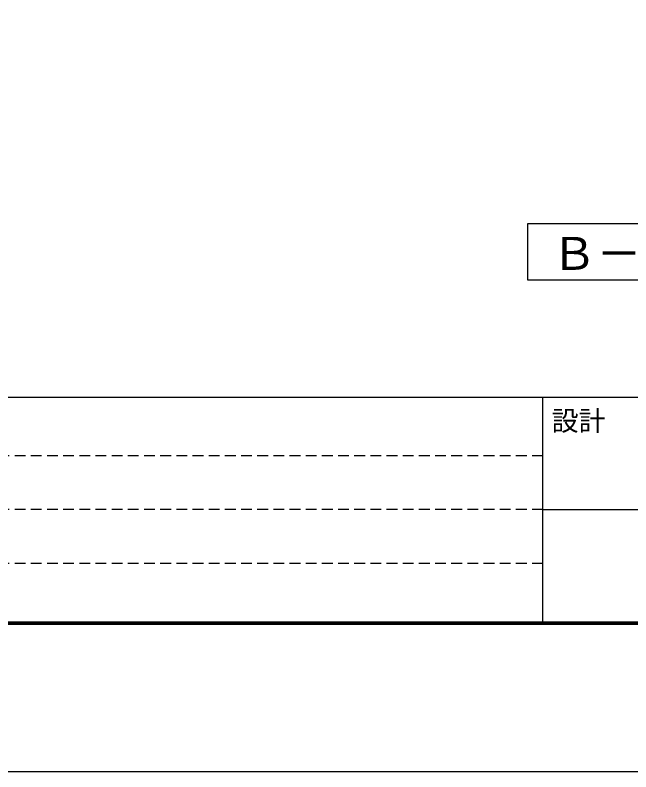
# Model space of a CAD drawing. Units: millimetres, scale not verified. Extents: x -8910 to 8910, y -6308 to 6308.
# Drawn here: x -1523 to 534, y -6308 to -3780 of the extents above; entities that cross this region are included whole.
import ezdxf
from ezdxf.enums import TextEntityAlignment as Align

# ---------------------------------------------------------------- set-up
doc = ezdxf.new("R2010")
doc.units = ezdxf.units.MM
doc.header["$LTSCALE"] = 30
doc.linetypes.add('DASHED1', pattern=[1.8, 1.2, -0.6])
for name, color, linetype, lineweight in [('0-2_機器', 2, 'Continuous', 25), ('1-5_図面枠', 7, 'Continuous', 25), ('1-6_Axis_waku', 7, 'Continuous', 25)]:
    doc.layers.add(name, color=color, linetype=linetype, lineweight=lineweight)
doc.styles.add('ＭＳ ゴシック', font='')
doc.styles.get('ＭＳ ゴシック').set_extended_font_data('MS Gothic')

msp = doc.modelspace()

# ---------------------------------------------------------------- linework, layer by layer
at = {"layer": '0-2_機器', "color": 3}
msp.add_lwpolyline([(2217.33, -4663.97), (2217.33, -4477.66), (188, -4477.66), (188, -4663.97)], close=True, dxfattribs=at)
at = {"layer": '1-5_図面枠'}
msp.add_lwpolyline([(-8910, -6307.5), (-8910, 6307.5), (8910, 6307.5), (8910, -6307.5)], close=True, dxfattribs=at)
at = {"layer": '1-6_Axis_waku'}
for p, q in [((-7770, -5056.5), (8400, -5056.5)), ((239.99, -5806.5), (239.99, -5056.5)), ((239.99, -5431.5), (8399.99, -5431.5)), ((8406, -5812.5), (-7776, -5812.5)), ((8405.4, -5811.9), (-7775.4, -5811.9)), ((8404.8, -5811.3), (-7774.8, -5811.3)), ((8404.2, -5810.7), (-7774.2, -5810.7)), ((8403.6, -5810.1), (-7773.6, -5810.1)), ((8403, -5809.5), (-7773, -5809.5)), ((8402.4, -5808.9), (-7772.4, -5808.9)), ((8401.8, -5808.3), (-7771.8, -5808.3)), ((8401.2, -5807.7), (-7771.2, -5807.7)), ((8400.6, -5807.1), (-7770.6, -5807.1)), ((-7770, -5806.5), (8400, -5806.5)), ((8408.4, -5814.9), (-7778.4, -5814.9)), ((8407.8, -5814.3), (-7777.8, -5814.3)), ((8407.2, -5813.7), (-7777.2, -5813.7)), ((8406.6, -5813.1), (-7776.6, -5813.1))]:
    msp.add_line(p, q, dxfattribs=at)
at = {"layer": '1-6_Axis_waku', "linetype": 'DASHED1'}
for p, q in [((240, -5251.5), (-7770, -5251.5)), ((240, -5431.5), (-7770, -5431.5)), ((240, -5611.5), (-7770, -5611.5))]:
    msp.add_line(p, q, dxfattribs=at)

# ---------------------------------------------------------------- texts
at = {"layer": '0-2_機器', "color": 4, "style": 'ＭＳ ゴシック'}
msp.add_text('Ｂ－Ｂ断面図', height=110, dxfattribs=at).set_placement((269.24, -4663.94), align=Align.BOTTOM_LEFT)
at = {"layer": '1-6_Axis_waku', "style": 'ＭＳ ゴシック'}
msp.add_text('設計', height=65.98, dxfattribs=at).set_placement((269.16, -5187.88), align=Align.BOTTOM_LEFT)

doc.saveas('drawing.dxf')
